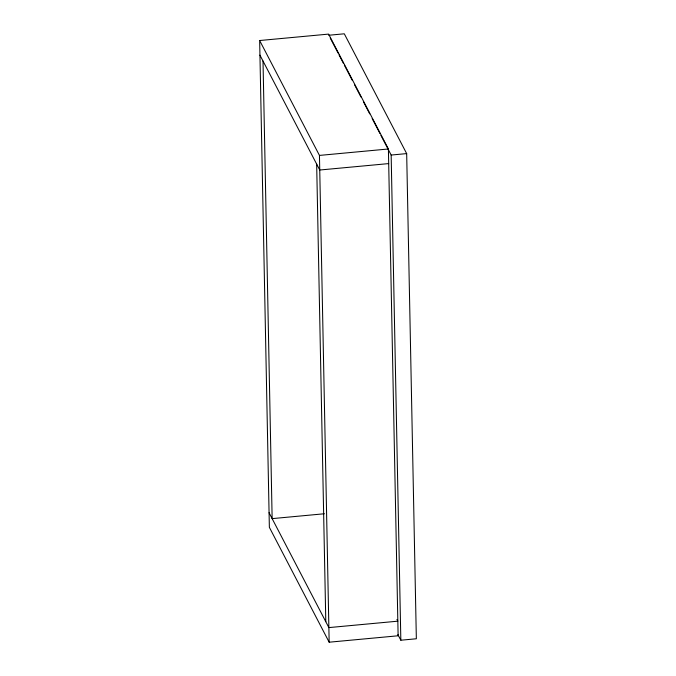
<?xml version="1.0" encoding="UTF-8"?>
<svg xmlns="http://www.w3.org/2000/svg" width="676" height="676" viewBox="0 0 676 676"><rect width="100%" height="100%" fill="white"/><g stroke="black" fill="none" stroke-linecap="round" stroke-linejoin="round"><path stroke-width="1.01" d="M259.652 40.526L328.604 34.104L388.404 148.982L398.122 635.778L329.161 642.2L269.361 527.322L259.652 40.526L319.452 155.412L329.161 642.2M328.79 35.245L344.304 33.8L406.673 153.604L416.348 638.769L400.834 640.214L397.91 634.603M319.452 155.412L388.404 148.982M380.926 135.394L391.159 155.049L406.673 153.604M388.7 163.592L319.74 170.014L259.939 55.136M324.387 513.76L272.141 518.627L263.015 61.043M330.251 38.05L338.051 53.032M339.022 54.9L343.408 63.324M344.38 65.2L352.179 80.174M354.613 84.855L360.95 97.014M363.384 101.696L369.721 113.864M372.155 118.545L379.954 133.518M396.947 619.486L397.826 621.176L328.874 627.598L269.065 512.721M391.159 155.049L400.834 640.214M316.664 164.107L325.798 621.692"/></g></svg>
